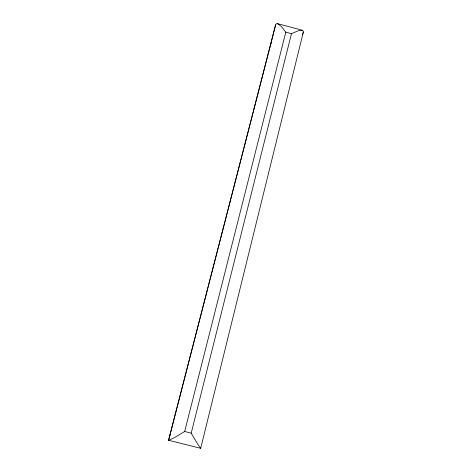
<?xml version="1.0" encoding="UTF-8"?>
<svg xmlns="http://www.w3.org/2000/svg" width="472" height="472" viewBox="0 0 472 472"><rect width="100%" height="100%" fill="white"/><g stroke="black" fill="none" stroke-linecap="round" stroke-linejoin="round"><path stroke-width="0.71" d="M271.14 43.448L271.158 42.71M302.499 30.267L298.168 30.786L291.478 33.671L191.207 433.137L197.998 444.636L200.688 448.306L303.484 31.512L302.499 30.267L277.507 23.659L276.285 23.783L275.607 24.874L168.598 440.4L174.64 437.52L184.67 431.502L285.808 32.173L281.241 26.314L277.507 23.659M271.258 42.091L275.607 24.874M200.688 448.306L168.516 440.276L271.075 42.804M302.416 34.893L303.337 32.202M169.855 435.497L170.25 435.001M184.67 431.502L191.207 433.137M285.808 32.173L291.478 33.671"/></g></svg>
